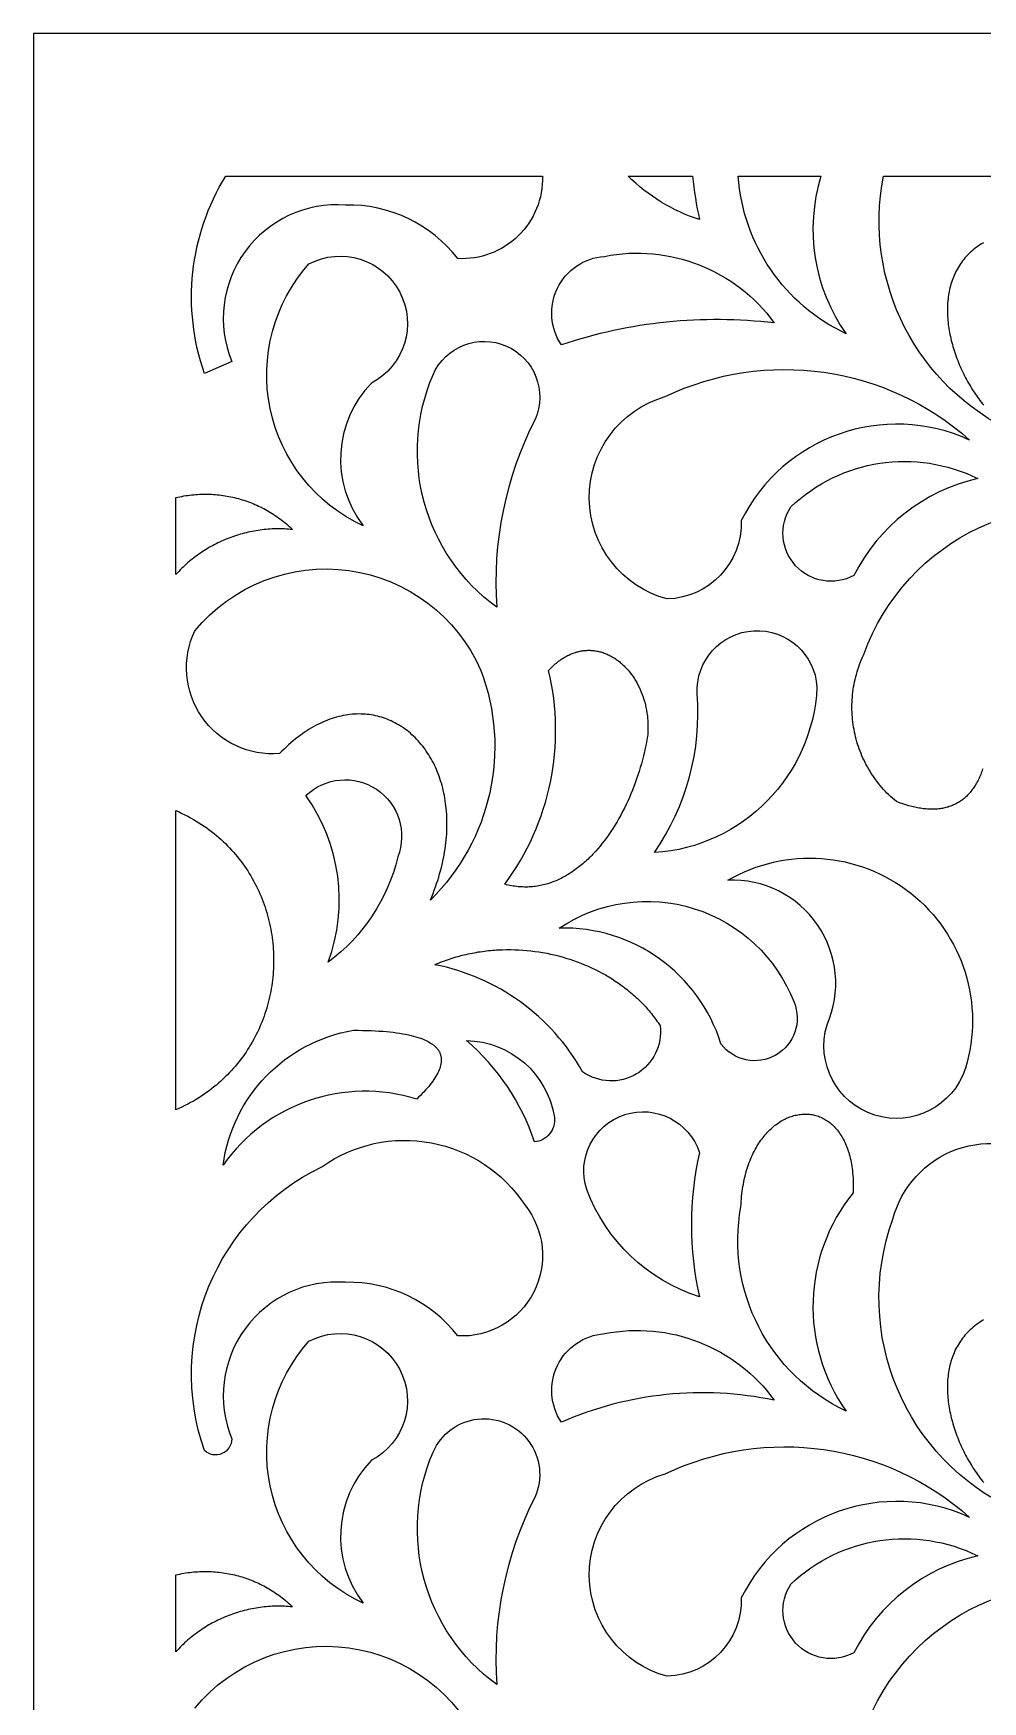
# Model space of a CAD drawing. Extents: x -400 to 400, y -1000 to 1000.
# Drawn here: x -400 to -67, y 415 to 1000 of the extents above; entities that cross this region are included whole.
import ezdxf

# ---------------------------------------------------------------- set-up
doc = ezdxf.new("R2010")
doc.units = 0
doc.layers.add('LAYER_1', color=18, linetype='CONTINUOUS')

msp = doc.modelspace()

# ---------------------------------------------------------------- linework, layer by layer
at = {"layer": 'LAYER_1'}
for points in [[(-400, -1000), (400, -1000), (400, 1000), (-400, 1000)], [(-350, 837.33), (-349.31, 837.49), (-348.63, 837.64), (-347.94, 837.77), (-347.25, 837.9), (-346.56, 838.01), (-345.87, 838.11), (-345.18, 838.21), (-344.48, 838.29), (-343.79, 838.35), (-343.1, 838.41), (-342.41, 838.46), (-341.72, 838.5), (-341.03, 838.52), (-340.34, 838.54), (-339.65, 838.54), (-338.96, 838.53), (-338.27, 838.51), (-337.58, 838.49), (-336.89, 838.45), (-336.21, 838.4), (-335.52, 838.34), (-334.84, 838.27), (-334.16, 838.18), (-333.48, 838.09), (-332.8, 837.99), (-332.13, 837.88), (-331.45, 837.75), (-330.78, 837.62), (-330.11, 837.47), (-329.45, 837.32), (-328.78, 837.15), (-328.12, 836.98), (-327.46, 836.79), (-326.8, 836.6), (-326.15, 836.39), (-325.5, 836.17), (-324.85, 835.95), (-324.21, 835.71), (-323.57, 835.46), (-322.94, 835.21), (-322.3, 834.94), (-321.67, 834.67), (-321.05, 834.38), (-320.43, 834.08), (-319.81, 833.78), (-319.2, 833.46), (-318.59, 833.14), (-317.99, 832.8), (-317.39, 832.46), (-316.8, 832.1), (-316.21, 831.74), (-315.63, 831.36), (-315.05, 830.98), (-314.48, 830.59), (-313.91, 830.18), (-313.35, 829.77), (-312.8, 829.35), (-312.25, 828.92), (-311.7, 828.48), (-311.17, 828.03), (-310.64, 827.57), (-310.11, 827.1), (-309.59, 826.62), (-309.08, 826.13), (-309.8, 826.2), (-310.52, 826.26), (-311.24, 826.31), (-311.96, 826.34), (-312.68, 826.37), (-313.4, 826.38), (-314.12, 826.38), (-314.84, 826.38), (-315.55, 826.36), (-316.27, 826.33), (-316.98, 826.29), (-317.69, 826.24), (-318.4, 826.18), (-319.11, 826.11), (-319.81, 826.03), (-320.52, 825.94), (-321.22, 825.84), (-321.92, 825.73), (-322.62, 825.61), (-323.31, 825.48), (-324.01, 825.34), (-324.7, 825.19), (-325.38, 825.03), (-326.07, 824.86), (-326.75, 824.68), (-327.43, 824.49), (-328.11, 824.29), (-328.78, 824.08), (-329.45, 823.86), (-330.12, 823.63), (-330.78, 823.39), (-331.44, 823.14), (-332.09, 822.88), (-332.75, 822.62), (-333.39, 822.34), (-334.04, 822.05), (-334.68, 821.76), (-335.31, 821.45), (-335.94, 821.14), (-336.57, 820.81), (-337.19, 820.48), (-337.81, 820.14), (-338.42, 819.79), (-339.03, 819.43), (-339.63, 819.06), (-340.23, 818.68), (-340.82, 818.3), (-341.41, 817.9), (-341.99, 817.5), (-342.57, 817.08), (-343.14, 816.66), (-343.7, 816.23), (-344.26, 815.79), (-344.82, 815.35), (-345.36, 814.89), (-345.9, 814.42), (-346.44, 813.95), (-346.97, 813.47), (-347.49, 812.98), (-348.01, 812.48), (-348.51, 811.97), (-349.02, 811.46), (-349.51, 810.94), (-350, 810.4)], [(-350, 727.65), (-348.93, 727.18), (-347.89, 726.68), (-346.86, 726.18), (-345.84, 725.65), (-344.85, 725.12), (-343.87, 724.56), (-342.91, 723.99), (-341.96, 723.41), (-341.03, 722.81), (-340.12, 722.2), (-339.22, 721.57), (-338.35, 720.93), (-337.48, 720.28), (-336.64, 719.61), (-335.81, 718.93), (-335, 718.24), (-334.2, 717.54), (-333.43, 716.82), (-332.67, 716.09), (-331.92, 715.35), (-331.19, 714.6), (-330.48, 713.84), (-329.79, 713.06), (-329.11, 712.28), (-328.45, 711.48), (-327.81, 710.68), (-327.18, 709.87), (-326.57, 709.04), (-325.98, 708.21), (-325.4, 707.37), (-324.84, 706.51), (-324.3, 705.65), (-323.77, 704.79), (-323.26, 703.91), (-322.77, 703.03), (-322.29, 702.14), (-321.83, 701.24), (-321.39, 700.33), (-320.96, 699.42), (-320.55, 698.5), (-320.16, 697.58), (-319.79, 696.65), (-319.43, 695.71), (-319.08, 694.77), (-318.76, 693.82), (-318.45, 692.87), (-318.16, 691.91), (-317.88, 690.95), (-317.62, 689.99), (-317.38, 689.02), (-317.16, 688.05), (-316.95, 687.07), (-316.76, 686.09), (-316.58, 685.11), (-316.43, 684.13), (-316.28, 683.14), (-316.16, 682.15), (-316.05, 681.16), (-315.96, 680.17), (-315.89, 679.18), (-315.83, 678.18), (-315.79, 677.19), (-315.76, 676.19), (-315.75, 675.2), (-315.76, 674.2), (-315.79, 673.21), (-315.83, 672.21), (-315.89, 671.22), (-315.97, 670.22), (-316.06, 669.23), (-316.17, 668.24), (-316.3, 667.25), (-316.44, 666.27), (-316.6, 665.28), (-316.77, 664.3), (-316.97, 663.32), (-317.18, 662.35), (-317.4, 661.38), (-317.65, 660.41), (-317.91, 659.44), (-318.18, 658.48), (-318.48, 657.53), (-318.79, 656.58), (-319.11, 655.63), (-319.46, 654.69), (-319.82, 653.75), (-320.19, 652.82), (-320.59, 651.9), (-321, 650.98), (-321.42, 650.07), (-321.87, 649.17), (-322.33, 648.27), (-322.8, 647.38), (-323.3, 646.5), (-323.81, 645.62), (-324.33, 644.76), (-324.88, 643.9), (-325.44, 643.05), (-326.02, 642.21), (-326.61, 641.37), (-327.22, 640.55), (-327.85, 639.74), (-328.49, 638.94), (-329.15, 638.14), (-329.83, 637.36), (-330.52, 636.59), (-331.23, 635.83), (-331.96, 635.08), (-332.7, 634.34), (-333.46, 633.61), (-334.24, 632.9), (-335.03, 632.19), (-335.84, 631.5), (-336.67, 630.83), (-337.51, 630.16), (-338.37, 629.51), (-339.25, 628.87), (-340.15, 628.25), (-341.06, 627.64), (-341.98, 627.04), (-342.93, 626.46), (-343.89, 625.89), (-344.86, 625.34), (-345.86, 624.8), (-346.87, 624.28), (-347.89, 623.78), (-348.94, 623.29), (-350, 622.82)], [(-350, 459.84), (-349.31, 460), (-348.63, 460.15), (-347.94, 460.29), (-347.25, 460.41), (-346.56, 460.52), (-345.87, 460.63), (-345.18, 460.72), (-344.48, 460.8), (-343.79, 460.87), (-343.1, 460.92), (-342.41, 460.97), (-341.72, 461.01), (-341.03, 461.03), (-340.34, 461.05), (-339.65, 461.05), (-338.96, 461.04), (-338.27, 461.03), (-337.58, 461), (-336.89, 460.96), (-336.21, 460.91), (-335.52, 460.85), (-334.84, 460.78), (-334.16, 460.69), (-333.48, 460.6), (-332.8, 460.5), (-332.13, 460.39), (-331.45, 460.26), (-330.78, 460.13), (-330.11, 459.98), (-329.45, 459.83), (-328.78, 459.66), (-328.12, 459.49), (-327.46, 459.3), (-326.8, 459.11), (-326.15, 458.9), (-325.5, 458.68), (-324.85, 458.46), (-324.21, 458.22), (-323.57, 457.98), (-322.94, 457.72), (-322.3, 457.45), (-321.67, 457.18), (-321.05, 456.89), (-320.43, 456.59), (-319.81, 456.29), (-319.2, 455.97), (-318.59, 455.65), (-317.99, 455.31), (-317.39, 454.97), (-316.8, 454.61), (-316.21, 454.25), (-315.63, 453.87), (-315.05, 453.49), (-314.48, 453.1), (-313.91, 452.69), (-313.35, 452.28), (-312.8, 451.86), (-312.25, 451.43), (-311.7, 450.99), (-311.17, 450.54), (-310.64, 450.08), (-310.11, 449.61), (-309.59, 449.13), (-309.08, 448.65), (-309.8, 448.71), (-310.52, 448.77), (-311.24, 448.82), (-311.96, 448.85), (-312.68, 448.88), (-313.4, 448.89), (-314.12, 448.89), (-314.84, 448.89), (-315.55, 448.87), (-316.27, 448.84), (-316.98, 448.8), (-317.69, 448.75), (-318.4, 448.69), (-319.11, 448.62), (-319.81, 448.54), (-320.52, 448.45), (-321.22, 448.35), (-321.92, 448.24), (-322.62, 448.12), (-323.31, 447.99), (-324.01, 447.85), (-324.7, 447.7), (-325.38, 447.54), (-326.07, 447.37), (-326.75, 447.19), (-327.43, 447), (-328.11, 446.8), (-328.78, 446.59), (-329.45, 446.37), (-330.12, 446.14), (-330.78, 445.9), (-331.44, 445.65), (-332.09, 445.39), (-332.75, 445.13), (-333.39, 444.85), (-334.04, 444.56), (-334.68, 444.27), (-335.31, 443.96), (-335.94, 443.65), (-336.57, 443.33), (-337.19, 442.99), (-337.81, 442.65), (-338.42, 442.3), (-339.03, 441.94), (-339.63, 441.57), (-340.23, 441.19), (-340.82, 440.81), (-341.41, 440.41), (-341.99, 440.01), (-342.57, 439.6), (-343.14, 439.17), (-343.7, 438.74), (-344.26, 438.3), (-344.82, 437.86), (-345.36, 437.4), (-345.9, 436.94), (-346.44, 436.46), (-346.97, 435.98), (-347.49, 435.49), (-348.01, 434.99), (-348.51, 434.48), (-349.02, 433.97), (-349.51, 433.45), (-350, 432.91)]]:
    msp.add_lwpolyline(points, close=True, dxfattribs=at)
for points in [[(-251.22, 921.08, 0.238441), (-290.54, 939.85, 0.557091), (-330.46, 885.04), (-339.99, 880.87, -0.226217), (-332.52, 950), (-221.48, 950, -0.437839)], [(-166.43, 934.74, -0.118449), (-191.49, 950), (-168.84, 950, 0.034222)], [(-115.04, 894.74, -0.272522), (-152.84, 950), (-123.86, 950, 0.232367)], [(-303.39, 919.21, -1), (-281.43, 877.48, 0.372833), (-284.36, 827.46, -0.503404)], [(-199.79, 921.87, -0.292355), (-140.22, 898.52, 0.110813), (-214.86, 890.82, -0.575114)], [(-259.85, 880.39, -1), (-224.11, 864.71, 0.136432), (-237.53, 798.91, -0.350212)], [(-178.48, 872.73, -0.302), (-71.72, 857.48, 0.40568), (-151.79, 829.26, -0.41354), (-177.72, 801.81, -0.761272)], [(-134.44, 834.08, -0.314871), (-68.86, 843.99, 0.222785), (-112.32, 810.05, -0.778126)], [(-343.37, 790.64, -0.559598), (-243.07, 776.77, -0.297104), (-260.8, 696.32), (-260.32, 697.48), (-259.86, 698.63), (-259.42, 699.78), (-259, 700.93), (-258.61, 702.07), (-258.24, 703.2), (-257.88, 704.33), (-257.55, 705.45), (-257.24, 706.57), (-256.95, 707.68), (-256.68, 708.79), (-256.44, 709.88), (-256.21, 710.97), (-256, 712.06), (-255.81, 713.13), (-255.64, 714.2), (-255.49, 715.27), (-255.36, 716.32), (-255.25, 717.37), (-255.16, 718.41), (-255.08, 719.44), (-255.03, 720.46), (-254.99, 721.48), (-254.97, 722.48), (-254.97, 723.48), (-254.98, 724.47), (-255.02, 725.45), (-255.07, 726.42), (-255.13, 727.38), (-255.22, 728.33), (-255.32, 729.27), (-255.44, 730.2), (-255.57, 731.12), (-255.72, 732.03), (-255.88, 732.93), (-256.06, 733.82), (-256.26, 734.7), (-256.47, 735.57), (-256.7, 736.43), (-256.94, 737.27), (-257.2, 738.11), (-257.47, 738.93), (-257.75, 739.74), (-258.05, 740.54), (-258.37, 741.32), (-258.69, 742.1), (-259.03, 742.86), (-259.39, 743.61), (-259.75, 744.35), (-260.13, 745.07), (-260.53, 745.78), (-260.93, 746.48), (-261.35, 747.16), (-261.78, 747.83), (-262.22, 748.49), (-262.67, 749.13), (-263.14, 749.76), (-263.61, 750.37), (-264.1, 750.97), (-264.6, 751.55), (-265.11, 752.12), (-265.63, 752.68), (-266.16, 753.22), (-266.7, 753.74), (-267.25, 754.25), (-267.81, 754.74), (-268.38, 755.22), (-268.96, 755.68), (-269.55, 756.13), (-270.15, 756.56), (-270.75, 756.97), (-271.37, 757.36), (-271.99, 757.74), (-272.62, 758.1), (-273.27, 758.45), (-273.91, 758.77), (-274.57, 759.08), (-275.23, 759.38), (-275.9, 759.65), (-276.58, 759.9), (-277.27, 760.14), (-277.96, 760.36), (-278.65, 760.56), (-279.36, 760.74), (-280.07, 760.91), (-280.79, 761.05), (-281.51, 761.17), (-282.24, 761.28), (-282.97, 761.36), (-283.71, 761.43), (-284.45, 761.48), (-285.2, 761.5), (-285.95, 761.51), (-286.71, 761.49), (-287.47, 761.46), (-288.23, 761.4), (-289, 761.32), (-289.77, 761.23), (-290.55, 761.11), (-291.33, 760.97), (-292.11, 760.8), (-292.9, 760.62), (-293.69, 760.41), (-294.48, 760.18), (-295.27, 759.93), (-296.06, 759.66), (-296.86, 759.36), (-297.66, 759.05), (-298.46, 758.7), (-299.26, 758.34), (-300.06, 757.95), (-300.86, 757.54), (-301.67, 757.1), (-302.47, 756.65), (-303.28, 756.16), (-304.08, 755.66), (-304.88, 755.12), (-305.69, 754.57), (-306.49, 753.99), (-307.3, 753.38), (-308.1, 752.75), (-308.9, 752.1), (-309.7, 751.42), (-310.5, 750.71), (-311.29, 749.98), (-312.09, 749.22), (-312.88, 748.44), (-313.67, 747.63, -0.578019)], [(-167.22, 768.57, -1), (-125.27, 770.86, -0.381634), (-182.23, 712.92, 0.17113)], [(-219.33, 776.79), (-218.95, 777.2), (-218.57, 777.59), (-218.18, 777.97), (-217.79, 778.34), (-217.41, 778.69), (-217.02, 779.03), (-216.63, 779.36), (-216.23, 779.68), (-215.84, 779.98), (-215.45, 780.27), (-215.05, 780.55), (-214.66, 780.82), (-214.26, 781.08), (-213.87, 781.32), (-213.47, 781.55), (-213.08, 781.77), (-212.68, 781.98), (-212.28, 782.17), (-211.88, 782.36), (-211.49, 782.53), (-211.09, 782.69), (-210.69, 782.85), (-210.29, 782.99), (-209.9, 783.11), (-209.5, 783.23), (-209.1, 783.34), (-208.71, 783.43), (-208.31, 783.52), (-207.92, 783.59), (-207.52, 783.66), (-207.13, 783.71), (-206.74, 783.75), (-206.34, 783.79), (-205.95, 783.81), (-205.56, 783.82), (-205.17, 783.83), (-204.79, 783.82), (-204.4, 783.8), (-204.02, 783.78), (-203.63, 783.74), (-203.25, 783.69), (-202.87, 783.64), (-202.49, 783.57), (-202.12, 783.5), (-201.74, 783.42), (-201.37, 783.33), (-201, 783.23), (-200.63, 783.12), (-200.26, 783), (-199.9, 782.87), (-199.53, 782.73), (-199.17, 782.59), (-198.82, 782.44), (-198.46, 782.28), (-198.11, 782.11), (-197.76, 781.93), (-197.41, 781.75), (-197.07, 781.55), (-196.73, 781.35), (-196.39, 781.14), (-196.06, 780.92), (-195.72, 780.7), (-195.4, 780.47), (-195.07, 780.23), (-194.75, 779.98), (-194.43, 779.73), (-194.11, 779.47), (-193.8, 779.2), (-193.5, 778.93), (-193.19, 778.64), (-192.89, 778.36), (-192.6, 778.06), (-192.02, 777.45), (-191.45, 776.81), (-190.91, 776.15), (-190.38, 775.47), (-189.87, 774.76), (-189.38, 774.03), (-188.91, 773.28), (-188.45, 772.5), (-188.02, 771.71), (-187.62, 770.89), (-187.23, 770.06), (-186.87, 769.21), (-186.53, 768.34), (-186.21, 767.45), (-185.92, 766.55), (-185.65, 765.63), (-185.41, 764.7), (-185.2, 763.75), (-185.01, 762.79), (-184.86, 761.82), (-184.73, 760.83), (-184.67, 760.34), (-184.62, 759.84), (-184.58, 759.34), (-184.55, 758.83), (-184.53, 758.33), (-184.51, 757.82), (-184.5, 757.31), (-184.5, 756.79), (-184.51, 756.28), (-184.52, 755.76), (-184.54, 755.24), (-184.57, 754.72), (-184.61, 754.2), (-184.66, 753.68), (-184.9, 752.3), (-185.16, 750.93), (-185.45, 749.55), (-185.75, 748.18), (-186.08, 746.82), (-186.43, 745.45), (-186.8, 744.1), (-187.19, 742.75), (-187.6, 741.4), (-188.03, 740.07), (-188.48, 738.74), (-188.95, 737.42), (-189.44, 736.11), (-189.95, 734.81), (-190.48, 733.52), (-191.02, 732.25), (-191.59, 730.99), (-192.17, 729.74), (-192.77, 728.51), (-193.39, 727.3), (-194.03, 726.1), (-194.68, 724.91), (-195.36, 723.75), (-196.04, 722.61), (-196.75, 721.48), (-197.47, 720.38), (-198.21, 719.3), (-198.96, 718.24), (-199.73, 717.2), (-200.51, 716.19), (-201.31, 715.2), (-202.13, 714.24), (-202.96, 713.3), (-203.8, 712.39), (-204.23, 711.95), (-204.66, 711.51), (-205.09, 711.08), (-205.53, 710.66), (-205.97, 710.24), (-206.42, 709.84), (-206.87, 709.44), (-207.32, 709.04), (-207.77, 708.66), (-208.23, 708.28), (-208.69, 707.91), (-209.16, 707.55), (-209.63, 707.2), (-210.1, 706.86), (-210.57, 706.52), (-211.05, 706.2), (-211.53, 705.88), (-212.01, 705.57), (-212.5, 705.27), (-212.99, 704.98), (-213.48, 704.7), (-213.98, 704.42), (-214.47, 704.16), (-214.98, 703.91), (-215.48, 703.66), (-215.99, 703.42), (-216.5, 703.2), (-217.01, 702.98), (-217.52, 702.78), (-218.04, 702.58), (-218.56, 702.39), (-219.09, 702.22), (-219.61, 702.05), (-220.14, 701.9), (-220.67, 701.75), (-221.21, 701.62), (-221.74, 701.5), (-222.28, 701.38), (-222.82, 701.28), (-223.37, 701.19), (-223.91, 701.11), (-224.46, 701.04), (-225.01, 700.99), (-225.57, 700.94), (-226.12, 700.91), (-226.68, 700.88), (-227.24, 700.87), (-227.8, 700.87), (-228.36, 700.89), (-228.93, 700.91), (-229.5, 700.95), (-230.07, 701), (-230.64, 701.06), (-231.22, 701.13), (-231.79, 701.22), (-232.37, 701.32), (-232.95, 701.43), (-233.53, 701.55), (-234.12, 701.69), (-234.7, 701.84, 0.221304)], [(-304.44, 732.91, -0.804196), (-272.23, 711.43, -0.177799), (-296.63, 674.58, 0.248964)], [(-156.48, 703.25, -0.682009), (-73.2, 637.36, -0.989741), (-121.71, 652.61, 0.555458)], [(-215.66, 686.47, -0.48025), (-133.3, 660.54, -0.876923), (-158.92, 645.9, 0.336502)], [(-259.28, 673.66), (-258.6, 673.95), (-257.93, 674.23), (-257.25, 674.5), (-256.56, 674.76), (-255.88, 675.02), (-255.19, 675.27), (-254.5, 675.5), (-253.81, 675.73), (-253.12, 675.96), (-252.43, 676.17), (-251.73, 676.38), (-251.03, 676.57), (-250.34, 676.76), (-249.64, 676.94), (-248.93, 677.12), (-248.23, 677.28), (-247.53, 677.44), (-246.82, 677.59), (-246.12, 677.73), (-245.41, 677.86), (-244.7, 677.99), (-244, 678.11), (-243.29, 678.22), (-242.58, 678.32), (-241.87, 678.41), (-241.16, 678.5), (-240.45, 678.58), (-239.74, 678.65), (-239.03, 678.71), (-238.31, 678.77), (-237.6, 678.82), (-236.89, 678.86), (-235.47, 678.92), (-234.05, 678.94), (-232.63, 678.94), (-231.21, 678.92), (-229.79, 678.86), (-228.38, 678.77), (-226.97, 678.65), (-225.57, 678.51), (-224.17, 678.34), (-222.78, 678.14), (-221.4, 677.91), (-220.02, 677.65), (-218.65, 677.37), (-217.28, 677.06), (-215.93, 676.73), (-214.59, 676.36), (-213.25, 675.98), (-211.93, 675.56), (-210.62, 675.12), (-209.32, 674.66), (-208.03, 674.17), (-206.76, 673.65), (-205.49, 673.11), (-204.25, 672.55), (-203.02, 671.96), (-201.8, 671.35), (-200.6, 670.71), (-199.42, 670.05), (-198.26, 669.37), (-197.11, 668.66), (-195.98, 667.93), (-194.88, 667.18), (-193.79, 666.41), (-193.25, 666.01), (-192.72, 665.61), (-192.19, 665.21), (-191.67, 664.8), (-191.16, 664.38), (-190.65, 663.96), (-190.14, 663.53), (-189.65, 663.1), (-189.15, 662.66), (-188.67, 662.22), (-188.19, 661.77), (-187.71, 661.32), (-187.24, 660.86), (-186.78, 660.39), (-186.32, 659.92), (-185.87, 659.45), (-185.43, 658.97), (-184.99, 658.49), (-184.56, 658), (-184.14, 657.51), (-183.72, 657.01), (-183.31, 656.5), (-182.9, 656), (-182.51, 655.48), (-182.12, 654.97), (-181.73, 654.44), (-181.36, 653.92), (-180.99, 653.38), (-180.63, 652.85), (-180.27, 652.31, -0.652936), (-207.42, 636.14, 0.219991)], [(-287.71, 650.67), (-286.12, 650.67), (-284.57, 650.64), (-283.06, 650.61), (-281.61, 650.56), (-280.19, 650.49), (-278.83, 650.41), (-277.51, 650.32), (-276.23, 650.21), (-275, 650.09), (-273.81, 649.96), (-272.67, 649.81), (-271.57, 649.65), (-270.51, 649.48), (-269.5, 649.29), (-268.52, 649.09), (-267.59, 648.88), (-266.7, 648.66), (-265.86, 648.42), (-265.05, 648.17), (-264.28, 647.91), (-263.56, 647.64), (-262.87, 647.36), (-262.23, 647.06), (-261.62, 646.75), (-261.05, 646.43), (-260.52, 646.1), (-260.27, 645.93), (-260.03, 645.76), (-259.8, 645.59), (-259.58, 645.41), (-259.37, 645.23), (-259.17, 645.04), (-258.97, 644.86), (-258.79, 644.67), (-258.61, 644.48), (-258.45, 644.29), (-258.29, 644.09), (-258.14, 643.89), (-258, 643.69), (-257.87, 643.49), (-257.75, 643.28), (-257.64, 643.07), (-257.54, 642.86), (-257.44, 642.64), (-257.36, 642.43), (-257.28, 642.21), (-257.21, 641.99), (-257.15, 641.76), (-257.1, 641.54), (-257.06, 641.31), (-257.02, 641.08), (-257, 640.85), (-256.98, 640.61), (-256.97, 640.37), (-256.97, 640.13), (-256.98, 639.89), (-257, 639.64), (-257.02, 639.4), (-257.06, 639.15), (-257.1, 638.9), (-257.2, 638.39), (-257.34, 637.87), (-257.51, 637.34), (-257.71, 636.81), (-257.95, 636.27), (-258.21, 635.71), (-258.5, 635.16), (-258.83, 634.59), (-259.18, 634.01), (-259.56, 633.43), (-259.97, 632.84), (-260.41, 632.25), (-260.88, 631.64), (-261.38, 631.03), (-261.9, 630.41), (-262.45, 629.79), (-263.03, 629.16), (-263.63, 628.52), (-264.26, 627.88), (-264.92, 627.23), (-265.6, 626.58, 0.326321), (-333.47, 603.39, -0.329715)], [(-248.15, 647.1, -0.363388), (-217.31, 620.16, -0.425743), (-224.33, 611.57, 0.137144)], [(-205.99, 594.9, -1), (-166.43, 607.77, 0.113208), (-166.43, 557.25, -0.228789)], [(-151.92, 588.87), (-151.88, 589.8), (-151.82, 590.73), (-151.75, 591.64), (-151.67, 592.53), (-151.57, 593.41), (-151.46, 594.28), (-151.34, 595.14), (-151.2, 595.98), (-151.06, 596.81), (-150.9, 597.63), (-150.73, 598.43), (-150.55, 599.22), (-150.36, 600), (-150.15, 600.76), (-149.94, 601.51), (-149.71, 602.24), (-149.48, 602.96), (-149.24, 603.67), (-148.98, 604.37), (-148.72, 605.05), (-148.44, 605.72), (-148.16, 606.37), (-147.87, 607.01), (-147.57, 607.64), (-147.26, 608.25), (-146.95, 608.85), (-146.62, 609.43), (-146.29, 610.01), (-145.95, 610.56), (-145.6, 611.11), (-145.25, 611.64), (-144.89, 612.15), (-144.52, 612.66), (-144.15, 613.15), (-143.77, 613.62), (-143.38, 614.08), (-142.99, 614.53), (-142.59, 614.96), (-142.19, 615.38), (-141.78, 615.78), (-141.37, 616.17), (-140.95, 616.55), (-140.53, 616.91), (-140.1, 617.26), (-139.67, 617.59), (-139.24, 617.91), (-138.8, 618.22), (-138.36, 618.51), (-137.92, 618.79), (-137.48, 619.05), (-137.03, 619.3), (-136.58, 619.53), (-136.12, 619.75), (-135.67, 619.96), (-135.21, 620.15), (-134.75, 620.33), (-134.3, 620.49), (-133.84, 620.64), (-133.37, 620.77), (-132.91, 620.89), (-132.45, 620.99), (-131.99, 621.08), (-131.53, 621.16), (-131.07, 621.22), (-130.61, 621.27), (-130.15, 621.3), (-129.69, 621.31), (-129.23, 621.32), (-128.77, 621.3), (-128.32, 621.28), (-127.87, 621.23), (-127.41, 621.18), (-126.97, 621.11), (-126.52, 621.02), (-126.08, 620.92), (-125.64, 620.8), (-125.2, 620.67), (-124.77, 620.53), (-124.34, 620.37), (-123.92, 620.19), (-123.49, 620), (-123.08, 619.79), (-122.67, 619.57), (-122.26, 619.34), (-121.86, 619.09), (-121.46, 618.82), (-121.07, 618.54), (-120.68, 618.24), (-120.3, 617.93), (-119.93, 617.61), (-119.56, 617.26), (-119.2, 616.91), (-118.85, 616.53), (-118.5, 616.15), (-118.17, 615.75), (-117.83, 615.33), (-117.51, 614.89), (-117.2, 614.45), (-116.89, 613.98), (-116.59, 613.5), (-116.3, 613.01), (-116.02, 612.5), (-115.75, 611.97), (-115.48, 611.43), (-115.23, 610.87), (-114.99, 610.3), (-114.75, 609.71), (-114.53, 609.11), (-114.32, 608.49), (-114.12, 607.86), (-113.92, 607.21), (-113.75, 606.54), (-113.58, 605.86), (-113.42, 605.16), (-113.28, 604.45), (-113.14, 603.72), (-113.02, 602.98), (-112.91, 602.22), (-112.82, 601.44), (-112.74, 600.65), (-112.67, 599.84), (-112.61, 599.02), (-112.57, 598.18), (-112.54, 597.32), (-112.53, 596.45), (-112.53, 595.56), (-112.54, 594.66), (-112.57, 593.74, 0.335394), (-115.04, 517.25, -0.340626)], [(-298.88, 602.87, -0.423199), (-227.68, 589.47, -0.648737), (-251.22, 543.59, 0.238441), (-290.54, 562.36, 0.557091), (-330.46, 507.55, -0.655751), (-339.99, 503.38, -0.381685)], [(-303.39, 541.72, -1), (-281.43, 499.99, 0.372833), (-284.36, 449.97, -0.503404)], [(-199.79, 544.38, -0.292355), (-140.22, 521.03, 0.156631), (-214.86, 513.33, -0.575114)], [(-259.85, 502.9, -1), (-224.11, 487.22, 0.136432), (-237.53, 421.42, -0.350212)], [(-178.48, 495.24, -0.302), (-71.72, 479.99, 0.40568), (-151.79, 451.77, -0.41354), (-177.72, 424.32, -0.761272)], [(-134.44, 456.59, -0.314871), (-68.86, 466.5, 0.222785), (-112.32, 432.57, -0.778126)]]:
    msp.add_lwpolyline(points, format="xyb", close=True, dxfattribs=at)
for points in [[(-55.96, 860.13, -0.346441), (-101.96, 950), (-35.11, 950, -0.253346)], [(-67.12, 742.29), (-67.29, 741.79), (-67.47, 741.3), (-67.65, 740.82), (-67.84, 740.34), (-68.04, 739.88), (-68.24, 739.42), (-68.44, 738.98), (-68.65, 738.54), (-68.87, 738.11), (-69.09, 737.69), (-69.32, 737.28), (-69.55, 736.88), (-69.79, 736.49), (-70.03, 736.11), (-70.28, 735.73), (-70.53, 735.37), (-70.79, 735.01), (-71.05, 734.67), (-71.32, 734.33), (-71.59, 734), (-71.87, 733.68), (-72.15, 733.37), (-72.44, 733.07), (-72.73, 732.77), (-73.03, 732.49), (-73.33, 732.22), (-73.64, 731.95), (-73.96, 731.69), (-74.28, 731.45), (-74.6, 731.21), (-74.93, 730.98), (-75.26, 730.76), (-75.6, 730.54), (-75.94, 730.34), (-76.29, 730.15), (-76.64, 729.96), (-77, 729.78), (-77.37, 729.62), (-77.73, 729.46), (-78.11, 729.31), (-78.48, 729.17), (-78.87, 729.04), (-79.25, 728.91), (-79.65, 728.8), (-80.04, 728.7), (-80.44, 728.6), (-80.85, 728.51), (-81.26, 728.43), (-81.68, 728.36), (-82.1, 728.3), (-82.52, 728.25), (-82.95, 728.21), (-83.39, 728.17), (-83.83, 728.15), (-84.27, 728.13), (-84.72, 728.13), (-85.17, 728.13), (-85.63, 728.14), (-86.09, 728.16), (-86.56, 728.18), (-87.03, 728.22), (-87.51, 728.26), (-87.99, 728.32), (-88.48, 728.38), (-88.97, 728.45), (-89.46, 728.53), (-89.96, 728.62), (-90.46, 728.72), (-90.97, 728.83), (-91.48, 728.94), (-92, 729.07), (-93.05, 729.34), (-94.11, 729.65), (-95.19, 730), (-96.29, 730.38), (-97.41, 730.79), (-98.1, 731.37), (-98.77, 731.96), (-99.43, 732.57), (-100.08, 733.18), (-100.71, 733.81), (-101.33, 734.45), (-101.93, 735.1), (-102.52, 735.77), (-103.09, 736.44), (-103.64, 737.13), (-104.19, 737.82), (-104.71, 738.53), (-105.22, 739.24), (-105.72, 739.97), (-106.2, 740.7), (-106.66, 741.45), (-107.11, 742.2), (-107.55, 742.96), (-107.97, 743.73), (-108.37, 744.5), (-108.75, 745.29), (-109.12, 746.08), (-109.48, 746.88), (-109.81, 747.68), (-110.13, 748.5), (-110.44, 749.31), (-110.72, 750.14), (-111, 750.97), (-111.25, 751.8), (-111.49, 752.64), (-111.71, 753.49), (-111.91, 754.34), (-112.1, 755.19), (-112.27, 756.05), (-112.42, 756.91), (-112.55, 757.78), (-112.67, 758.65), (-112.77, 759.52), (-112.85, 760.39), (-112.91, 761.27), (-112.96, 762.15), (-112.99, 763.03), (-113, 763.91), (-112.99, 764.8), (-112.96, 765.68), (-112.92, 766.56), (-112.85, 767.45), (-112.77, 768.34), (-112.67, 769.22), (-112.55, 770.11), (-112.42, 770.99), (-112.26, 771.87), (-112.08, 772.76), (-111.89, 773.64), (-111.68, 774.52), (-111.44, 775.39), (-111.19, 776.27), (-110.92, 777.14), (-110.63, 778.01), (-110.32, 778.87), (-109.99, 779.73), (-109.64, 780.59), (-109.27, 781.45), (-108.88, 782.3, -0.414061), (-8.46, 829.62, 0.387)], [(-55.96, 482.64, -0.389584), (-98.67, 584.45, -0.528046), (-43.38, 604.28, -0.598372)], [(-108.88, 404.81, -0.414061), (-8.46, 452.13, 0.387), (-65.26, 398.7)], [(-343.37, 413.15, -0.559598), (-243.07, 399.28, -0.297104)]]:
    msp.add_lwpolyline(points, format="xyb", dxfattribs=at)
for points in [[(-66.9, 926.66), (-67.54, 926.27), (-68.16, 925.88), (-68.76, 925.47), (-69.34, 925.05), (-69.91, 924.62), (-70.45, 924.18), (-70.98, 923.72), (-71.5, 923.26), (-71.99, 922.79), (-72.47, 922.3), (-72.93, 921.81), (-73.37, 921.31), (-73.8, 920.79), (-74.21, 920.27), (-74.6, 919.74), (-74.98, 919.2), (-75.34, 918.65), (-75.69, 918.1), (-76.02, 917.53), (-76.33, 916.96), (-76.63, 916.38), (-76.91, 915.79), (-77.18, 915.2), (-77.43, 914.6), (-77.66, 913.99), (-77.89, 913.38), (-78.09, 912.76), (-78.29, 912.13), (-78.46, 911.5), (-78.63, 910.86), (-78.78, 910.22), (-78.91, 909.57), (-79.03, 908.91), (-79.14, 908.25), (-79.23, 907.59), (-79.31, 906.92), (-79.38, 906.25), (-79.44, 905.58), (-79.48, 904.9), (-79.5, 904.22), (-79.52, 903.53), (-79.52, 902.85), (-79.51, 902.15), (-79.49, 901.46), (-79.46, 900.77), (-79.41, 900.07), (-79.35, 899.37), (-79.28, 898.67), (-79.2, 897.97), (-79.11, 897.26), (-79, 896.56), (-78.89, 895.85), (-78.76, 895.15), (-78.62, 894.44), (-78.48, 893.74), (-78.32, 893.03), (-78.15, 892.33), (-77.97, 891.62), (-77.78, 890.92), (-77.58, 890.22), (-77.37, 889.52), (-77.15, 888.82), (-76.92, 888.12), (-76.69, 887.42), (-76.44, 886.73), (-76.18, 886.04), (-75.92, 885.35), (-75.64, 884.67), (-75.36, 883.98), (-75.07, 883.3), (-74.77, 882.63), (-74.46, 881.96), (-74.14, 881.29), (-73.82, 880.63), (-73.49, 879.97), (-73.15, 879.31), (-72.8, 878.66), (-72.45, 878.02), (-72.08, 877.38), (-71.71, 876.75), (-71.34, 876.12), (-70.96, 875.5), (-70.57, 874.88), (-70.17, 874.27), (-69.77, 873.67), (-69.36, 873.08), (-68.94, 872.49), (-68.52, 871.91), (-68.1, 871.34), (-67.66, 870.77), (-67.23, 870.21), (-66.78, 869.67)], [(-66.9, 549.17), (-67.54, 548.78), (-68.16, 548.39), (-68.76, 547.98), (-69.34, 547.56), (-69.91, 547.13), (-70.45, 546.69), (-70.98, 546.23), (-71.5, 545.77), (-71.99, 545.3), (-72.47, 544.81), (-72.93, 544.32), (-73.37, 543.82), (-73.8, 543.3), (-74.21, 542.78), (-74.6, 542.25), (-74.98, 541.71), (-75.34, 541.17), (-75.69, 540.61), (-76.02, 540.04), (-76.33, 539.47), (-76.63, 538.89), (-76.91, 538.31), (-77.18, 537.71), (-77.43, 537.11), (-77.66, 536.5), (-77.89, 535.89), (-78.09, 535.27), (-78.29, 534.64), (-78.46, 534.01), (-78.63, 533.37), (-78.78, 532.73), (-78.91, 532.08), (-79.03, 531.42), (-79.14, 530.77), (-79.23, 530.1), (-79.31, 529.44), (-79.38, 528.76), (-79.44, 528.09), (-79.48, 527.41), (-79.5, 526.73), (-79.52, 526.04), (-79.52, 525.36), (-79.51, 524.67), (-79.49, 523.97), (-79.46, 523.28), (-79.41, 522.58), (-79.35, 521.88), (-79.28, 521.18), (-79.2, 520.48), (-79.11, 519.77), (-79, 519.07), (-78.89, 518.36), (-78.76, 517.66), (-78.62, 516.95), (-78.48, 516.25), (-78.32, 515.54), (-78.15, 514.84), (-77.97, 514.13), (-77.78, 513.43), (-77.58, 512.73), (-77.37, 512.03), (-77.15, 511.33), (-76.92, 510.63), (-76.69, 509.93), (-76.44, 509.24), (-76.18, 508.55), (-75.92, 507.86), (-75.64, 507.18), (-75.36, 506.49), (-75.07, 505.81), (-74.77, 505.14), (-74.46, 504.47), (-74.14, 503.8), (-73.82, 503.14), (-73.49, 502.48), (-73.15, 501.82), (-72.8, 501.17), (-72.45, 500.53), (-72.08, 499.89), (-71.71, 499.26), (-71.34, 498.63), (-70.96, 498.01), (-70.57, 497.39), (-70.17, 496.79), (-69.77, 496.18), (-69.36, 495.59), (-68.94, 495), (-68.52, 494.42), (-68.1, 493.85), (-67.66, 493.28), (-67.23, 492.72), (-66.78, 492.18)]]:
    msp.add_lwpolyline(points, dxfattribs=at)

doc.saveas('drawing.dxf')
